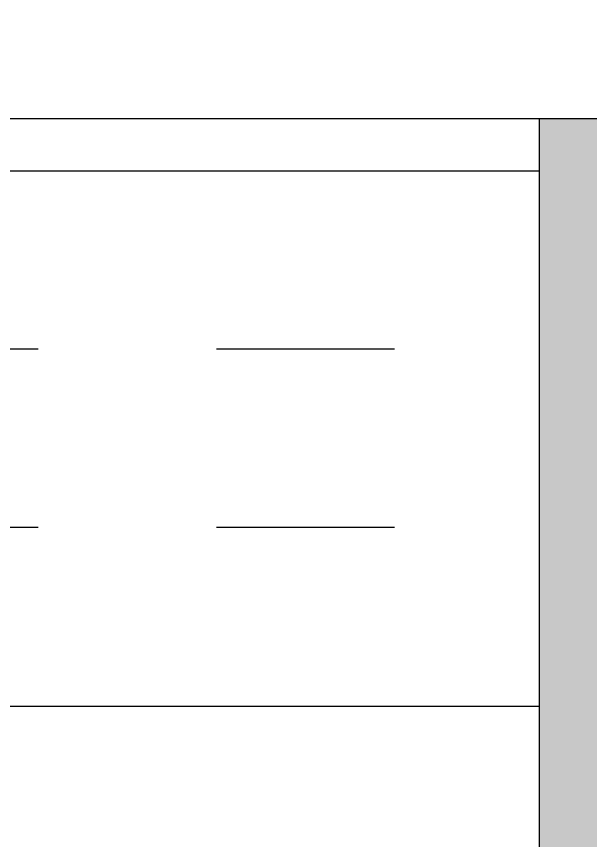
# Model space of a CAD drawing. Header units: inches. Extents: x 26.1 to 80.9, y -14.5 to 56.3.
# Drawn here: x 60.733 to 63.551, y 51.711 to 55.754 of the extents above; entities that cross this region are included whole.
import ezdxf

# ---------------------------------------------------------------- set-up
doc = ezdxf.new("R2010")
doc.units = ezdxf.units.IN
doc.header["$LTSCALE"] = 0.5
doc.header["$MEASUREMENT"] = 0
for name, color, linetype in [('HATCH', 12, 'Continuous'), ('LINE50', 5, 'Continuous'), ('LINE9', 9, 'Continuous'), ('TEXT', 4, 'Continuous')]:
    doc.layers.add(name, color=color, linetype=linetype)
doc.styles.add('DIM', font='romans.shx', dxfattribs={"width": 0.7})
doc.dimstyles.new('ext_12', dxfattribs={"dimscale": 12, "dimtxt": 0.09375, "dimasz": 0.09375, "dimexe": 0.09375, "dimexo": 0.0625, "dimgap": 0.0625, "dimtad": 1, "dimdec": 1, "dimzin": 3, "dimdsep": 46, "dimlunit": 4, "dimtxsty": 'DIM', "dimcen": 0.09, "dimdle": 0.09375, "dimclrt": 4, "dimadec": 0, "dimazin": 0, "dimtfac": 1, "dimtdec": 1, "dimtmove": 2, "dimatfit": 3, "dimfxl": 1, "dimfrac": 2, "dimtolj": 1, "dimtzin": 0, "dimarcsym": 0})

msp = doc.modelspace()

# ---------------------------------------------------------------- hatches: boundary and pattern name
at = {"layer": 'HATCH'}
h = msp.add_hatch(dxfattribs=at)
h.set_pattern_fill('INSUL', color=256, scale=7, style=0)
h.set_pattern_definition([(180, (2986.8376, -359.7554), (0, 2.625), []), (180, (2986.8376, -358.8804), (0, 2.625), [0.875, -0.875]), (180, (2986.8376, -358.0054), (0, 2.625), [0.875, -0.875])])
h.paths.add_polyline_path([(63.301, 37.2542), (62.8635, 37.2542), (62.8635, 37.7542), (61.3635, 37.7542), (61.3635, 37.2542), (60.676, 37.2542), (60.676, 55.2542), (61.3635, 55.2542), (61.3635, 55.7542), (62.8635, 55.7542), (62.8635, 55.2542), (63.301, 55.2542)])
h = msp.add_hatch(dxfattribs=at)
h.set_pattern_fill('AR-SAND', color=256, scale=0.25, style=0)
h.set_pattern_definition([(37.5, (6, 0), (-0.0157483, 0.481706), [0, -0.38, 0, -0.425, 0, -0.40625]), (7.5, (6, 0), (0.442444, 0.7055365), [0, -0.205, 0, -0.3425, 0, -0.13125]), (327.5, (5.6925, 0), (0.7785355, 0.0014148), [0, -0.125, 0, -0.45, 0, -0.5875]), (317.5, (5.6925, 0), (0.7515317, 0.219419), [0, -0.0625, 0, -0.295, 0, -0.3375])])
h.paths.add_polyline_path([(63.801, 55.2542), (63.301, 55.2542), (63.301, 37.2542), (63.301, 29.0667), (63.801, 29.0667)])

# ---------------------------------------------------------------- linework, layer by layer
at = {"layer": 'LINE50'}
msp.add_line((63.301, 37.2542), (63.301, 55.2542), dxfattribs=at)
at = {"layer": 'LINE9'}
msp.add_line((53.4885, 55.2542), (65.1503, 55.2542), dxfattribs=at)

# ---------------------------------------------------------------- leaders
at = {"layer": 'TEXT'}
msp.add_leader([(53.6135, 52.5064), (66.1808, 48.0491), (70.5985, 48.0491)], dimstyle='ext_12', override={"dimtad": 0}, dxfattribs=at)

doc.saveas('drawing.dxf')
